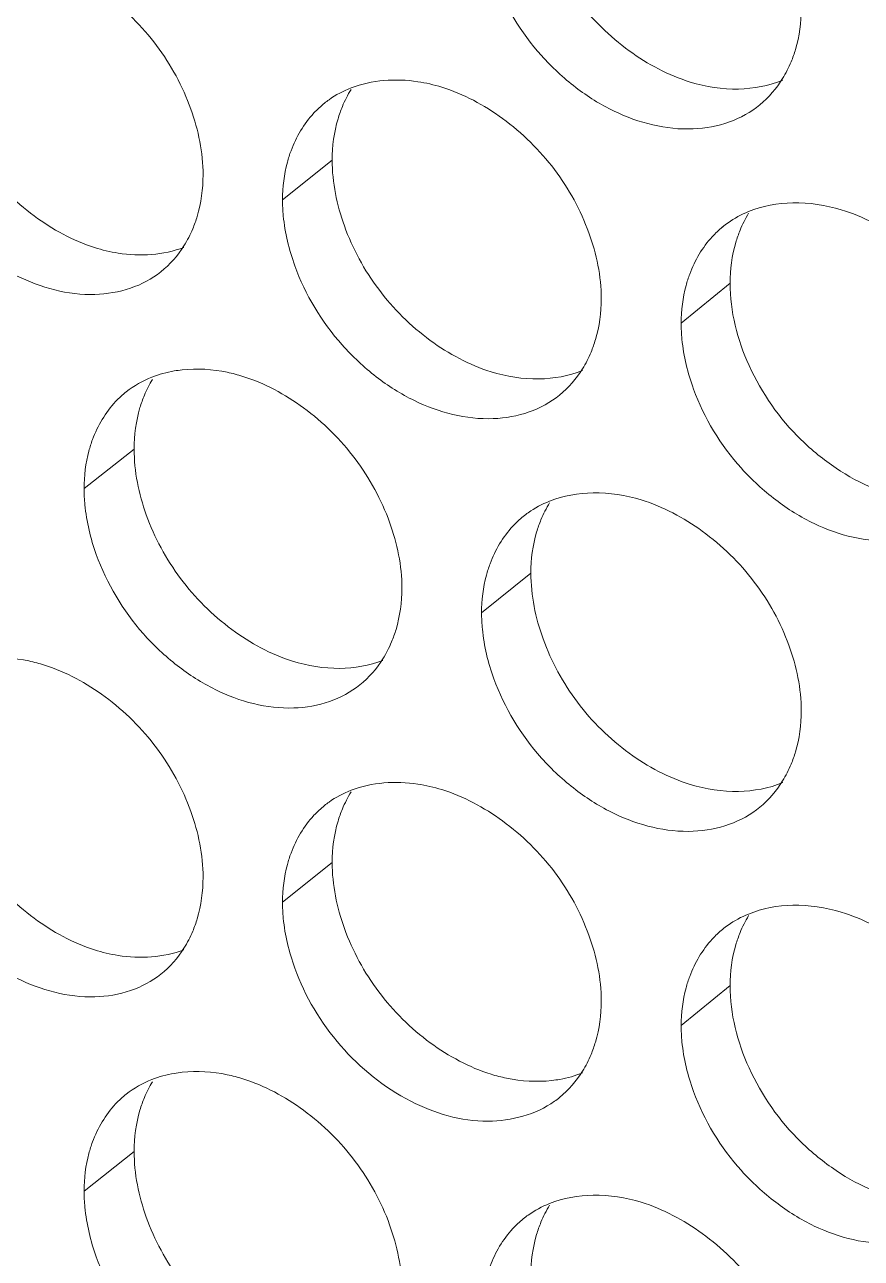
# Model space of a CAD drawing. Header units: millimetres. Extents: x 1177 to 4147, y 93 to 2194.
# Drawn here: x 2678.5 to 2687.88, y 939.57 to 953.4 of the extents above; entities that cross this region are included whole.
import ezdxf

# ---------------------------------------------------------------- set-up
doc = ezdxf.new("R2010")
doc.units = ezdxf.units.MM
doc.header["$LTSCALE"] = 0.1
doc.layers.get('0').update_dxf_attribs({"lineweight": 13})
doc.layers.add('标注', color=251, linetype='Continuous', lineweight=9)

# ---------------------------------------------------------------- blocks, each defined once
blk = doc.blocks.new('02')
at = {"layer": '标注'}
for p, q in [((4600.483, 951.106), (4599.688, 950.47)), ((4606.857, 949.134), (4606.074, 948.494)), ((4597.311, 946.478), (4596.509, 945.844)), ((4597.311, 946.478), (4596.509, 945.844)), ((4603.666, 944.491), (4602.876, 943.853)), ((4603.666, 944.491), (4602.876, 943.853)), ((4600.483, 939.856), (4599.688, 939.22)), ((4606.857, 937.884), (4606.074, 937.244)), ((4597.311, 935.228), (4596.509, 934.594))]:
    blk.add_line(p, q, dxfattribs=at)
for centre, radius, start, end in [((4606.084, 953.401), 1.893, 328.5006, 337.6837), ((4601.328, 950.81), 1.548, 125.2788, 128.7064), ((4608.769, 949.267), 1.893, 148.546, 157.7608), ((4607.73, 948.821), 1.568, 125.3028, 129.2952), ((4602.887, 948.752), 1.886, 328.3391, 337.568), ((4599.211, 946.62), 1.879, 148.8077, 157.4184), ((4599.211, 946.62), 1.879, 148.8077, 157.4184), ((4604.524, 944.187), 1.558, 125.2904, 128.9998), ((4604.524, 944.187), 1.558, 125.2904, 128.9998), ((4606.084, 942.151), 1.893, 328.5006, 337.6837), ((4606.084, 942.151), 1.893, 328.5006, 337.6837), ((4601.328, 939.56), 1.548, 125.2788, 128.7064), ((4608.769, 938.017), 1.893, 148.546, 157.7608), ((4607.73, 937.571), 1.568, 125.3028, 129.2952), ((4602.887, 937.502), 1.886, 328.3391, 337.568), ((4599.211, 935.37), 1.879, 148.8077, 157.4184), ((4603.144, 937.304), 1.559, 305.2916, 309.0538), ((4604.524, 932.937), 1.558, 125.2904, 128.9998)]:
    blk.add_arc(centre, radius, start, end, dxfattribs=at)
for points, knots in [([(4603.666, 955.741), (4603.666, 955.384), (4603.82, 954.64), (4604.369, 953.636), (4605.19, 952.827), (4605.868, 952.464), (4606.218, 952.357)], [0, 0, 0, 0, 0.23915, 0.496151, 0.755426, 1, 1, 1, 1]), ([(4598.415, 950.869), (4598.415, 951.227), (4598.261, 951.971), (4597.714, 952.977), (4596.897, 953.789), (4596.223, 954.158), (4595.875, 954.268)], [0, 0, 0, 0, 0.239261, 0.496538, 0.755925, 1, 1, 1, 1]), ([(4603.073, 954.049), (4603.241, 953.585), (4603.638, 952.929), (4604.364, 952.259), (4605.147, 951.763), (4606.032, 951.537), (4606.846, 951.685), (4607.19, 951.873), (4607.334, 951.992)], [0, 0, 0, 0, 0.274191, 0.412612, 0.546477, 0.787348, 0.896324, 1, 1, 1, 1]), ([(4607.835, 952.682), (4607.862, 952.747), (4607.958, 953.02), (4607.997, 953.313), (4607.997, 953.532)], [0, 0, 0, 0, 0.241091, 1, 1, 1, 1]), ([(4594.147, 953.108), (4594.147, 952.75), (4594.3, 952.006), (4594.844, 950.999), (4595.657, 950.185), (4596.33, 949.816), (4596.677, 949.706)], [0, 0, 0, 0, 0.239562, 0.497002, 0.756233, 1, 1, 1, 1]), ([(4602.238, 952.274), (4602.112, 952.313), (4601.637, 952.425), (4601.12, 952.391), (4600.786, 952.262)], [0, 0, 0, 0, 0.268741, 1, 1, 1, 1]), ([(4604.794, 948.887), (4604.794, 949.245), (4604.638, 949.988), (4604.087, 950.992), (4603.265, 951.801), (4602.587, 952.166), (4602.238, 952.274)], [0, 0, 0, 0, 0.238985, 0.495968, 0.755385, 1, 1, 1, 1]), ([(4606.218, 952.357), (4606.468, 952.28), (4606.972, 952.201), (4607.478, 952.295), (4607.7, 952.385)], [0, 0, 0, 0, 0.521668, 1, 1, 1, 1]), ([(4600.36, 952.018), (4600.3, 951.97), (4600.07, 951.757), (4599.906, 951.478), (4599.824, 951.257)], [0, 0, 0, 0, 0.245411, 1, 1, 1, 1]), ([(4600.647, 951.965), (4600.62, 951.9), (4600.523, 951.624), (4600.483, 951.328), (4600.483, 951.106)], [0, 0, 0, 0, 0.240684, 1, 1, 1, 1]), ([(4593.535, 951.42), (4593.701, 950.958), (4594.09, 950.303), (4594.805, 949.629), (4595.574, 949.128), (4596.447, 948.889), (4597.254, 949.023), (4597.596, 949.203), (4597.74, 949.318)], [0, 0, 0, 0, 0.275228, 0.413938, 0.547913, 0.788391, 0.896887, 1, 1, 1, 1]), ([(4599.824, 951.257), (4599.801, 951.196), (4599.721, 950.942), (4599.688, 950.673), (4599.688, 950.47)], [0, 0, 0, 0, 0.241366, 1, 1, 1, 1]), ([(4600.483, 951.106), (4600.483, 950.748), (4600.637, 950.005), (4601.185, 949), (4602.003, 948.189), (4602.68, 947.824), (4603.028, 947.715)], [0, 0, 0, 0, 0.239286, 0.496433, 0.755694, 1, 1, 1, 1]), ([(4598.249, 950.005), (4598.277, 950.071), (4598.376, 950.348), (4598.415, 950.646), (4598.415, 950.869)], [0, 0, 0, 0, 0.240585, 1, 1, 1, 1]), ([(4599.688, 950.47), (4599.688, 950.384), (4599.706, 950.025), (4599.792, 949.672), (4599.884, 949.415)], [0, 0, 0, 0, 0.240462, 1, 1, 1, 1]), ([(4608.638, 950.31), (4608.387, 950.386), (4607.882, 950.465), (4607.376, 950.372), (4607.153, 950.281)], [0, 0, 0, 0, 0.521913, 1, 1, 1, 1]), ([(4611.209, 946.935), (4611.209, 947.292), (4611.053, 948.036), (4610.498, 949.037), (4609.671, 949.842), (4608.989, 950.204), (4608.638, 950.31)], [0, 0, 0, 0, 0.238714, 0.495406, 0.754851, 1, 1, 1, 1]), ([(4606.737, 950.035), (4606.678, 949.987), (4606.453, 949.775), (4606.292, 949.5), (4606.211, 949.282)], [0, 0, 0, 0, 0.245684, 1, 1, 1, 1]), ([(4607.018, 949.983), (4606.991, 949.919), (4606.896, 949.646), (4606.857, 949.353), (4606.857, 949.134)], [0, 0, 0, 0, 0.24102, 1, 1, 1, 1]), ([(4596.677, 949.706), (4596.801, 949.667), (4597.269, 949.554), (4597.779, 949.584), (4598.108, 949.709)], [0, 0, 0, 0, 0.268595, 1, 1, 1, 1]), ([(4599.884, 949.415), (4600.052, 948.952), (4600.446, 948.296), (4601.169, 947.625), (4601.947, 947.127), (4602.828, 946.897), (4603.639, 947.04), (4603.982, 947.226), (4604.127, 947.343)], [0, 0, 0, 0, 0.274535, 0.413051, 0.546952, 0.787693, 0.89651, 1, 1, 1, 1]), ([(4606.211, 949.282), (4606.188, 949.222), (4606.107, 948.967), (4606.074, 948.697), (4606.074, 948.494)], [0, 0, 0, 0, 0.24158, 1, 1, 1, 1]), ([(4606.857, 949.134), (4606.857, 948.683), (4607.098, 947.747), (4607.789, 946.766), (4608.535, 946.16), (4609.314, 945.731), (4609.984, 945.611), (4610.396, 945.659)], [0, 0, 0, 0, 0.247494, 0.513042, 0.645309, 0.772218, 1, 1, 1, 1]), ([(4604.631, 948.032), (4604.657, 948.097), (4604.754, 948.372), (4604.794, 948.666), (4604.794, 948.887)], [0, 0, 0, 0, 0.240924, 1, 1, 1, 1]), ([(4606.074, 948.494), (4606.074, 948.408), (4606.092, 948.049), (4606.178, 947.696), (4606.271, 947.44)], [0, 0, 0, 0, 0.240557, 1, 1, 1, 1]), ([(4598.079, 947.747), (4598.037, 947.742), (4597.873, 947.719), (4597.711, 947.676), (4597.596, 947.631)], [0, 0, 0, 0, 0.255428, 1, 1, 1, 1]), ([(4598.079, 947.747), (4598.037, 947.742), (4597.873, 947.719), (4597.711, 947.676), (4597.596, 947.631)], [0, 0, 0, 0, 0.255428, 1, 1, 1, 1]), ([(4599.051, 947.642), (4598.97, 947.668), (4598.653, 947.751), (4598.319, 947.773), (4598.079, 947.747)], [0, 0, 0, 0, 0.261997, 1, 1, 1, 1]), ([(4599.051, 947.642), (4598.97, 947.668), (4598.653, 947.751), (4598.319, 947.773), (4598.079, 947.747)], [0, 0, 0, 0, 0.261997, 1, 1, 1, 1]), ([(4603.028, 947.715), (4603.275, 947.639), (4603.773, 947.559), (4604.273, 947.648), (4604.493, 947.736)], [0, 0, 0, 0, 0.521675, 1, 1, 1, 1]), ([(4601.6, 944.249), (4601.6, 944.607), (4601.445, 945.351), (4600.896, 946.356), (4600.077, 947.166), (4599.4, 947.533), (4599.051, 947.642)], [0, 0, 0, 0, 0.239123, 0.496252, 0.755655, 1, 1, 1, 1]), ([(4601.6, 944.249), (4601.6, 944.607), (4601.445, 945.351), (4600.896, 946.356), (4600.077, 947.166), (4599.4, 947.533), (4599.051, 947.642)], [0, 0, 0, 0, 0.239123, 0.496252, 0.755655, 1, 1, 1, 1]), ([(4597.185, 947.396), (4597.125, 947.348), (4596.893, 947.134), (4596.727, 946.853), (4596.644, 946.63)], [0, 0, 0, 0, 0.245269, 1, 1, 1, 1]), ([(4597.185, 947.396), (4597.125, 947.348), (4596.893, 947.134), (4596.727, 946.853), (4596.644, 946.63)], [0, 0, 0, 0, 0.245269, 1, 1, 1, 1]), ([(4597.476, 947.341), (4597.449, 947.276), (4597.35, 946.999), (4597.311, 946.702), (4597.311, 946.478)], [0, 0, 0, 0, 0.240514, 1, 1, 1, 1]), ([(4597.476, 947.341), (4597.449, 947.276), (4597.35, 946.999), (4597.311, 946.702), (4597.311, 946.478)], [0, 0, 0, 0, 0.240514, 1, 1, 1, 1]), ([(4606.271, 947.44), (4606.44, 946.975), (4606.839, 946.319), (4607.569, 945.651), (4608.356, 945.156), (4609.246, 944.934), (4610.062, 945.087), (4610.406, 945.279), (4610.551, 945.398)], [0, 0, 0, 0, 0.27385, 0.412176, 0.546005, 0.787007, 0.896139, 1, 1, 1, 1]), ([(4596.644, 946.63), (4596.622, 946.57), (4596.542, 946.316), (4596.509, 946.047), (4596.509, 945.844)], [0, 0, 0, 0, 0.241259, 1, 1, 1, 1]), ([(4596.644, 946.63), (4596.622, 946.57), (4596.542, 946.316), (4596.509, 946.047), (4596.509, 945.844)], [0, 0, 0, 0, 0.241259, 1, 1, 1, 1]), ([(4597.311, 946.478), (4597.311, 946.121), (4597.464, 945.377), (4598.01, 944.371), (4598.825, 943.558), (4599.5, 943.191), (4599.848, 943.082)], [0, 0, 0, 0, 0.239424, 0.496717, 0.755963, 1, 1, 1, 1]), ([(4597.311, 946.478), (4597.311, 946.121), (4597.464, 945.377), (4598.01, 944.371), (4598.825, 943.558), (4599.5, 943.191), (4599.848, 943.082)], [0, 0, 0, 0, 0.239424, 0.496717, 0.755963, 1, 1, 1, 1]), ([(4596.509, 945.844), (4596.509, 945.758), (4596.528, 945.399), (4596.613, 945.045), (4596.705, 944.789)], [0, 0, 0, 0, 0.240415, 1, 1, 1, 1]), ([(4596.509, 945.844), (4596.509, 945.758), (4596.528, 945.399), (4596.613, 945.045), (4596.705, 944.789)], [0, 0, 0, 0, 0.240415, 1, 1, 1, 1]), ([(4605.433, 945.664), (4605.186, 945.74), (4604.687, 945.819), (4604.186, 945.731), (4603.965, 945.643)], [0, 0, 0, 0, 0.521918, 1, 1, 1, 1]), ([(4605.433, 945.664), (4605.186, 945.74), (4604.687, 945.819), (4604.186, 945.731), (4603.965, 945.643)], [0, 0, 0, 0, 0.521918, 1, 1, 1, 1]), ([(4607.997, 942.282), (4607.997, 942.64), (4607.841, 943.383), (4607.288, 944.386), (4606.463, 945.193), (4605.784, 945.556), (4605.433, 945.664)], [0, 0, 0, 0, 0.238849, 0.495686, 0.755117, 1, 1, 1, 1]), ([(4607.997, 942.282), (4607.997, 942.64), (4607.841, 943.383), (4607.288, 944.386), (4606.463, 945.193), (4605.784, 945.556), (4605.433, 945.664)], [0, 0, 0, 0, 0.238849, 0.495686, 0.755117, 1, 1, 1, 1]), ([(4603.544, 945.398), (4603.484, 945.35), (4603.257, 945.137), (4603.094, 944.86), (4603.013, 944.641)], [0, 0, 0, 0, 0.245549, 1, 1, 1, 1]), ([(4603.544, 945.398), (4603.484, 945.35), (4603.257, 945.137), (4603.094, 944.86), (4603.013, 944.641)], [0, 0, 0, 0, 0.245549, 1, 1, 1, 1]), ([(4603.828, 945.345), (4603.801, 945.281), (4603.704, 945.006), (4603.666, 944.712), (4603.666, 944.491)], [0, 0, 0, 0, 0.240852, 1, 1, 1, 1]), ([(4603.828, 945.345), (4603.801, 945.281), (4603.704, 945.006), (4603.666, 944.712), (4603.666, 944.491)], [0, 0, 0, 0, 0.240852, 1, 1, 1, 1]), ([(4596.705, 944.789), (4596.871, 944.326), (4597.263, 943.671), (4597.982, 942.999), (4598.756, 942.498), (4599.633, 942.264), (4600.442, 942.402), (4600.784, 942.586), (4600.928, 942.702)], [0, 0, 0, 0, 0.27488, 0.413493, 0.547431, 0.788041, 0.896698, 1, 1, 1, 1]), ([(4596.705, 944.789), (4596.871, 944.326), (4597.263, 943.671), (4597.982, 942.999), (4598.756, 942.498), (4599.633, 942.264), (4600.442, 942.402), (4600.784, 942.586), (4600.928, 942.702)], [0, 0, 0, 0, 0.27488, 0.413493, 0.547431, 0.788041, 0.896698, 1, 1, 1, 1]), ([(4603.013, 944.641), (4602.99, 944.58), (4602.909, 944.326), (4602.876, 944.056), (4602.876, 943.853)], [0, 0, 0, 0, 0.241473, 1, 1, 1, 1]), ([(4603.013, 944.641), (4602.99, 944.58), (4602.909, 944.326), (4602.876, 944.056), (4602.876, 943.853)], [0, 0, 0, 0, 0.241473, 1, 1, 1, 1]), ([(4603.666, 944.491), (4603.666, 944.134), (4603.82, 943.39), (4604.369, 942.386), (4605.19, 941.577), (4605.868, 941.214), (4606.218, 941.107)], [0, 0, 0, 0, 0.23915, 0.496151, 0.755426, 1, 1, 1, 1]), ([(4603.666, 944.491), (4603.666, 944.134), (4603.82, 943.39), (4604.369, 942.386), (4605.19, 941.577), (4605.868, 941.214), (4606.218, 941.107)], [0, 0, 0, 0, 0.23915, 0.496151, 0.755426, 1, 1, 1, 1]), ([(4601.435, 943.39), (4601.462, 943.455), (4601.56, 943.731), (4601.6, 944.027), (4601.6, 944.249)], [0, 0, 0, 0, 0.240755, 1, 1, 1, 1]), ([(4601.435, 943.39), (4601.462, 943.455), (4601.56, 943.731), (4601.6, 944.027), (4601.6, 944.249)], [0, 0, 0, 0, 0.240755, 1, 1, 1, 1]), ([(4602.876, 943.853), (4602.876, 943.767), (4602.895, 943.409), (4602.981, 943.055), (4603.073, 942.799)], [0, 0, 0, 0, 0.240509, 1, 1, 1, 1]), ([(4602.876, 943.853), (4602.876, 943.767), (4602.895, 943.409), (4602.981, 943.055), (4603.073, 942.799)], [0, 0, 0, 0, 0.240509, 1, 1, 1, 1]), ([(4595.875, 943.018), (4595.793, 943.044), (4595.477, 943.128), (4595.144, 943.151), (4594.905, 943.125)], [0, 0, 0, 0, 0.26212, 1, 1, 1, 1]), ([(4598.415, 939.619), (4598.415, 939.977), (4598.261, 940.721), (4597.714, 941.727), (4596.897, 942.539), (4596.223, 942.908), (4595.875, 943.018)], [0, 0, 0, 0, 0.239261, 0.496538, 0.755925, 1, 1, 1, 1]), ([(4599.848, 943.082), (4600.092, 943.005), (4600.583, 942.924), (4601.078, 943.009), (4601.296, 943.094)], [0, 0, 0, 0, 0.521681, 1, 1, 1, 1]), ([(4599.848, 943.082), (4600.092, 943.005), (4600.583, 942.924), (4601.078, 943.009), (4601.296, 943.094)], [0, 0, 0, 0, 0.521681, 1, 1, 1, 1]), ([(4603.073, 942.799), (4603.241, 942.335), (4603.638, 941.679), (4604.364, 941.009), (4605.147, 940.513), (4606.032, 940.287), (4606.846, 940.435), (4607.19, 940.623), (4607.334, 940.742)], [0, 0, 0, 0, 0.274191, 0.412612, 0.546477, 0.787348, 0.896324, 1, 1, 1, 1]), ([(4603.073, 942.799), (4603.241, 942.335), (4603.638, 941.679), (4604.364, 941.009), (4605.147, 940.513), (4606.032, 940.287), (4606.846, 940.435), (4607.19, 940.623), (4607.334, 940.742)], [0, 0, 0, 0, 0.274191, 0.412612, 0.546477, 0.787348, 0.896324, 1, 1, 1, 1]), ([(4607.835, 941.432), (4607.862, 941.497), (4607.958, 941.77), (4607.997, 942.063), (4607.997, 942.282)], [0, 0, 0, 0, 0.241091, 1, 1, 1, 1]), ([(4607.835, 941.432), (4607.862, 941.497), (4607.958, 941.77), (4607.997, 942.063), (4607.997, 942.282)], [0, 0, 0, 0, 0.241091, 1, 1, 1, 1]), ([(4594.147, 941.858), (4594.147, 941.5), (4594.3, 940.756), (4594.844, 939.749), (4595.657, 938.935), (4596.33, 938.566), (4596.677, 938.456)], [0, 0, 0, 0, 0.239562, 0.497002, 0.756233, 1, 1, 1, 1]), ([(4602.238, 941.024), (4602.112, 941.063), (4601.637, 941.175), (4601.12, 941.141), (4600.786, 941.012)], [0, 0, 0, 0, 0.268741, 1, 1, 1, 1]), ([(4604.794, 937.637), (4604.794, 937.995), (4604.638, 938.738), (4604.087, 939.742), (4603.265, 940.551), (4602.587, 940.916), (4602.238, 941.024)], [0, 0, 0, 0, 0.238985, 0.495968, 0.755385, 1, 1, 1, 1]), ([(4606.218, 941.107), (4606.468, 941.03), (4606.972, 940.951), (4607.478, 941.045), (4607.7, 941.135)], [0, 0, 0, 0, 0.521668, 1, 1, 1, 1]), ([(4606.218, 941.107), (4606.468, 941.03), (4606.972, 940.951), (4607.478, 941.045), (4607.7, 941.135)], [0, 0, 0, 0, 0.521668, 1, 1, 1, 1]), ([(4600.36, 940.768), (4600.3, 940.72), (4600.07, 940.507), (4599.906, 940.228), (4599.824, 940.007)], [0, 0, 0, 0, 0.245411, 1, 1, 1, 1]), ([(4600.647, 940.715), (4600.62, 940.65), (4600.523, 940.374), (4600.483, 940.078), (4600.483, 939.856)], [0, 0, 0, 0, 0.240684, 1, 1, 1, 1]), ([(4593.535, 940.17), (4593.701, 939.708), (4594.09, 939.053), (4594.805, 938.379), (4595.574, 937.878), (4596.447, 937.639), (4597.254, 937.773), (4597.596, 937.953), (4597.74, 938.068)], [0, 0, 0, 0, 0.275228, 0.413938, 0.547913, 0.788391, 0.896887, 1, 1, 1, 1]), ([(4599.824, 940.007), (4599.801, 939.946), (4599.721, 939.692), (4599.688, 939.423), (4599.688, 939.22)], [0, 0, 0, 0, 0.241366, 1, 1, 1, 1]), ([(4600.483, 939.856), (4600.483, 939.498), (4600.637, 938.755), (4601.185, 937.75), (4602.003, 936.939), (4602.68, 936.574), (4603.028, 936.465)], [0, 0, 0, 0, 0.239286, 0.496433, 0.755694, 1, 1, 1, 1]), ([(4598.249, 938.755), (4598.277, 938.821), (4598.376, 939.098), (4598.415, 939.396), (4598.415, 939.619)], [0, 0, 0, 0, 0.240585, 1, 1, 1, 1]), ([(4599.688, 939.22), (4599.688, 939.134), (4599.706, 938.775), (4599.792, 938.422), (4599.884, 938.165)], [0, 0, 0, 0, 0.240462, 1, 1, 1, 1]), ([(4608.638, 939.06), (4608.387, 939.136), (4607.882, 939.215), (4607.376, 939.122), (4607.153, 939.031)], [0, 0, 0, 0, 0.521913, 1, 1, 1, 1]), ([(4611.209, 935.685), (4611.209, 936.042), (4611.053, 936.786), (4610.498, 937.787), (4609.671, 938.592), (4608.989, 938.954), (4608.638, 939.06)], [0, 0, 0, 0, 0.238714, 0.495406, 0.754851, 1, 1, 1, 1]), ([(4606.737, 938.785), (4606.678, 938.737), (4606.453, 938.525), (4606.292, 938.25), (4606.211, 938.032)], [0, 0, 0, 0, 0.245684, 1, 1, 1, 1]), ([(4607.018, 938.733), (4606.991, 938.669), (4606.896, 938.396), (4606.857, 938.103), (4606.857, 937.884)], [0, 0, 0, 0, 0.24102, 1, 1, 1, 1]), ([(4596.677, 938.456), (4596.801, 938.417), (4597.269, 938.304), (4597.779, 938.334), (4598.108, 938.459)], [0, 0, 0, 0, 0.268595, 1, 1, 1, 1]), ([(4599.884, 938.165), (4600.048, 937.712), (4600.553, 936.868), (4601.651, 935.98), (4602.912, 935.6), (4603.742, 935.817), (4604.045, 936.031)], [0, 0, 0, 0, 0.274275, 0.545968, 0.788678, 1, 1, 1, 1]), ([(4606.211, 938.032), (4606.188, 937.972), (4606.107, 937.717), (4606.074, 937.447), (4606.074, 937.244)], [0, 0, 0, 0, 0.24158, 1, 1, 1, 1]), ([(4606.857, 937.884), (4606.857, 937.433), (4607.098, 936.497), (4607.789, 935.516), (4608.535, 934.91), (4609.314, 934.481), (4609.984, 934.361), (4610.396, 934.409)], [0, 0, 0, 0, 0.247494, 0.513042, 0.645309, 0.772218, 1, 1, 1, 1]), ([(4604.631, 936.782), (4604.657, 936.847), (4604.754, 937.122), (4604.794, 937.416), (4604.794, 937.637)], [0, 0, 0, 0, 0.240924, 1, 1, 1, 1]), ([(4606.074, 937.244), (4606.074, 937.158), (4606.092, 936.799), (4606.178, 936.446), (4606.271, 936.19)], [0, 0, 0, 0, 0.240557, 1, 1, 1, 1]), ([(4598.079, 936.497), (4598.037, 936.492), (4597.873, 936.469), (4597.711, 936.426), (4597.596, 936.381)], [0, 0, 0, 0, 0.255428, 1, 1, 1, 1]), ([(4599.051, 936.392), (4598.97, 936.418), (4598.653, 936.501), (4598.319, 936.523), (4598.079, 936.497)], [0, 0, 0, 0, 0.261997, 1, 1, 1, 1]), ([(4603.028, 936.465), (4603.11, 936.44), (4603.427, 936.358), (4603.762, 936.337), (4604.002, 936.364)], [0, 0, 0, 0, 0.261683, 1, 1, 1, 1]), ([(4604.002, 936.364), (4604.045, 936.369), (4604.212, 936.393), (4604.377, 936.439), (4604.493, 936.486)], [0, 0, 0, 0, 0.255354, 1, 1, 1, 1]), ([(4601.6, 932.999), (4601.6, 933.357), (4601.445, 934.101), (4600.896, 935.106), (4600.077, 935.916), (4599.4, 936.283), (4599.051, 936.392)], [0, 0, 0, 0, 0.239123, 0.496252, 0.755655, 1, 1, 1, 1]), ([(4597.185, 936.146), (4597.125, 936.098), (4596.893, 935.884), (4596.727, 935.603), (4596.644, 935.38)], [0, 0, 0, 0, 0.245269, 1, 1, 1, 1]), ([(4597.476, 936.091), (4597.449, 936.026), (4597.35, 935.749), (4597.311, 935.452), (4597.311, 935.228)], [0, 0, 0, 0, 0.240514, 1, 1, 1, 1]), ([(4606.271, 936.19), (4606.44, 935.725), (4606.839, 935.069), (4607.569, 934.401), (4608.356, 933.906), (4609.246, 933.684), (4610.062, 933.837), (4610.406, 934.029), (4610.551, 934.148)], [0, 0, 0, 0, 0.27385, 0.412176, 0.546005, 0.787007, 0.896139, 1, 1, 1, 1]), ([(4596.644, 935.38), (4596.622, 935.32), (4596.542, 935.066), (4596.509, 934.797), (4596.509, 934.594)], [0, 0, 0, 0, 0.241259, 1, 1, 1, 1]), ([(4597.311, 935.228), (4597.311, 934.871), (4597.464, 934.127), (4598.01, 933.121), (4598.825, 932.308), (4599.5, 931.941), (4599.848, 931.832)], [0, 0, 0, 0, 0.239424, 0.496717, 0.755963, 1, 1, 1, 1]), ([(4596.509, 934.594), (4596.509, 934.508), (4596.528, 934.149), (4596.613, 933.795), (4596.705, 933.539)], [0, 0, 0, 0, 0.240415, 1, 1, 1, 1]), ([(4605.433, 934.414), (4605.186, 934.49), (4604.687, 934.569), (4604.186, 934.481), (4603.965, 934.393)], [0, 0, 0, 0, 0.521918, 1, 1, 1, 1]), ([(4607.997, 931.032), (4607.997, 931.39), (4607.841, 932.133), (4607.288, 933.136), (4606.463, 933.943), (4605.784, 934.306), (4605.433, 934.414)], [0, 0, 0, 0, 0.238849, 0.495686, 0.755117, 1, 1, 1, 1]), ([(4603.544, 934.148), (4603.484, 934.1), (4603.257, 933.887), (4603.094, 933.61), (4603.013, 933.391)], [0, 0, 0, 0, 0.245549, 1, 1, 1, 1]), ([(4603.828, 934.095), (4603.801, 934.031), (4603.704, 933.756), (4603.666, 933.462), (4603.666, 933.241)], [0, 0, 0, 0, 0.240852, 1, 1, 1, 1]), ([(4596.705, 933.539), (4596.871, 933.076), (4597.263, 932.421), (4597.982, 931.749), (4598.756, 931.248), (4599.633, 931.014), (4600.442, 931.152), (4600.784, 931.336), (4600.928, 931.452)], [0, 0, 0, 0, 0.27488, 0.413493, 0.547431, 0.788041, 0.896698, 1, 1, 1, 1])]:
    blk.add_open_spline(points, degree=3, knots=knots, dxfattribs=at)
for points in [[(4607.334, 951.992), (4607.477, 952.109), (4607.601, 952.254), (4607.698, 952.412)], [(4600.786, 952.262), (4600.662, 952.214), (4600.542, 952.151), (4600.434, 952.074)], [(4600.786, 952.236), (4600.733, 952.15), (4600.686, 952.059), (4600.647, 951.965)], [(4607.153, 950.281), (4607.037, 950.234), (4606.926, 950.174), (4606.824, 950.101)], [(4598.109, 949.735), (4598.163, 949.821), (4598.21, 949.912), (4598.249, 950.005)], [(4597.74, 949.318), (4597.885, 949.433), (4598.011, 949.577), (4598.109, 949.735)], [(4604.127, 947.343), (4604.271, 947.46), (4604.395, 947.604), (4604.493, 947.762)], [(4597.596, 947.631), (4597.449, 947.573), (4597.309, 947.494), (4597.185, 947.396)], [(4597.596, 947.631), (4597.449, 947.573), (4597.309, 947.494), (4597.185, 947.396)], [(4603.965, 945.643), (4603.845, 945.595), (4603.729, 945.533), (4603.624, 945.459)], [(4603.965, 945.643), (4603.845, 945.595), (4603.729, 945.533), (4603.624, 945.459)], [(4603.966, 945.617), (4603.913, 945.53), (4603.866, 945.439), (4603.828, 945.345)], [(4603.966, 945.617), (4603.913, 945.53), (4603.866, 945.439), (4603.828, 945.345)], [(4601.296, 943.12), (4601.35, 943.206), (4601.396, 943.296), (4601.435, 943.39)], [(4601.296, 943.12), (4601.35, 943.206), (4601.396, 943.296), (4601.435, 943.39)], [(4600.928, 942.702), (4601.073, 942.818), (4601.198, 942.962), (4601.296, 943.12)], [(4600.928, 942.702), (4601.073, 942.818), (4601.198, 942.962), (4601.296, 943.12)], [(4607.334, 940.742), (4607.477, 940.859), (4607.601, 941.004), (4607.698, 941.162)], [(4607.334, 940.742), (4607.477, 940.859), (4607.601, 941.004), (4607.698, 941.162)], [(4600.786, 941.012), (4600.662, 940.964), (4600.542, 940.901), (4600.434, 940.824)], [(4600.786, 940.986), (4600.733, 940.9), (4600.686, 940.809), (4600.647, 940.715)], [(4607.153, 939.031), (4607.037, 938.984), (4606.926, 938.924), (4606.824, 938.851)], [(4598.109, 938.485), (4598.163, 938.571), (4598.21, 938.662), (4598.249, 938.755)], [(4597.74, 938.068), (4597.885, 938.183), (4598.011, 938.327), (4598.109, 938.485)], [(4604.127, 936.093), (4604.271, 936.21), (4604.395, 936.354), (4604.493, 936.512)], [(4597.596, 936.381), (4597.449, 936.323), (4597.309, 936.244), (4597.185, 936.146)], [(4603.965, 934.393), (4603.845, 934.345), (4603.729, 934.283), (4603.624, 934.209)], [(4603.966, 934.367), (4603.913, 934.28), (4603.866, 934.189), (4603.828, 934.095)]]:
    blk.add_open_spline(points, degree=3, dxfattribs=at)

msp = doc.modelspace()

# ---------------------------------------------------------------- block references
at = {"xscale": 0.7, "yscale": 0.7, "zscale": 0.7}
msp.add_blockref('02', (-538.391, 286.112), dxfattribs=at)

doc.saveas('drawing.dxf')
